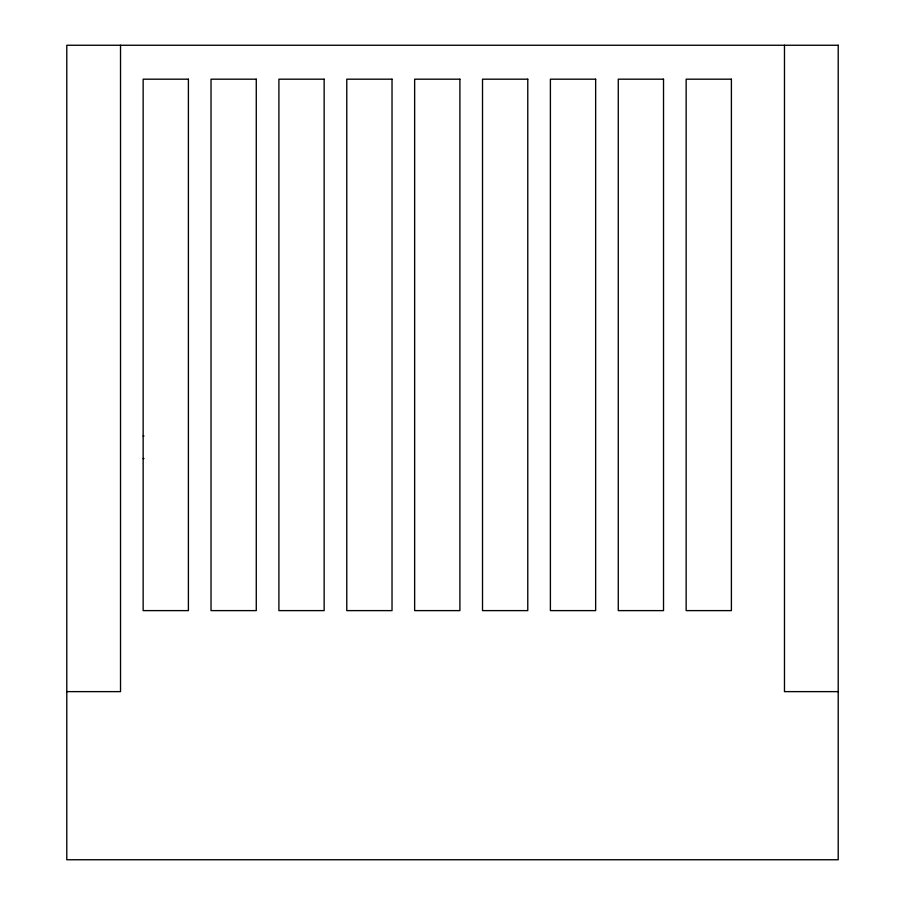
<?xml version="1.0" encoding="UTF-8"?>
<svg xmlns="http://www.w3.org/2000/svg" width="905" height="905" viewBox="0 0 905 905"><rect width="100%" height="100%" fill="white"/><g stroke="black" fill="none" stroke-linecap="round" stroke-linejoin="round"><path stroke-width="1.36" d="M143.148 435.984L143.974 435.984M143.148 458.609L143.974 458.609M66.789 691.624L120.523 691.624L120.523 45.25M838.211 691.624L784.477 691.624L784.477 45.25M838.211 45.25L66.789 45.25L66.789 859.75L838.211 859.75L838.211 45.25M188.398 79.188L143.148 79.188L143.148 610.615L188.398 610.615L188.398 79.188M256.273 79.188L211.023 79.188L211.023 610.615L256.273 610.615L256.273 79.188M324.148 79.188L278.898 79.188L278.898 610.615L324.148 610.615L324.148 79.188M392.023 79.188L346.773 79.188L346.773 610.615L392.023 610.615L392.023 79.188M459.898 79.188L414.648 79.188L414.648 610.615L459.898 610.615L459.898 79.188M527.773 79.188L482.523 79.188L482.523 610.615L527.773 610.615L527.773 79.188M595.648 79.188L550.398 79.188L550.398 610.615L595.648 610.615L595.648 79.188M663.523 79.188L618.273 79.188L618.273 610.615L663.523 610.615L663.523 79.188M731.398 79.188L686.148 79.188L686.148 610.615L731.398 610.615L731.398 79.188"/></g></svg>
